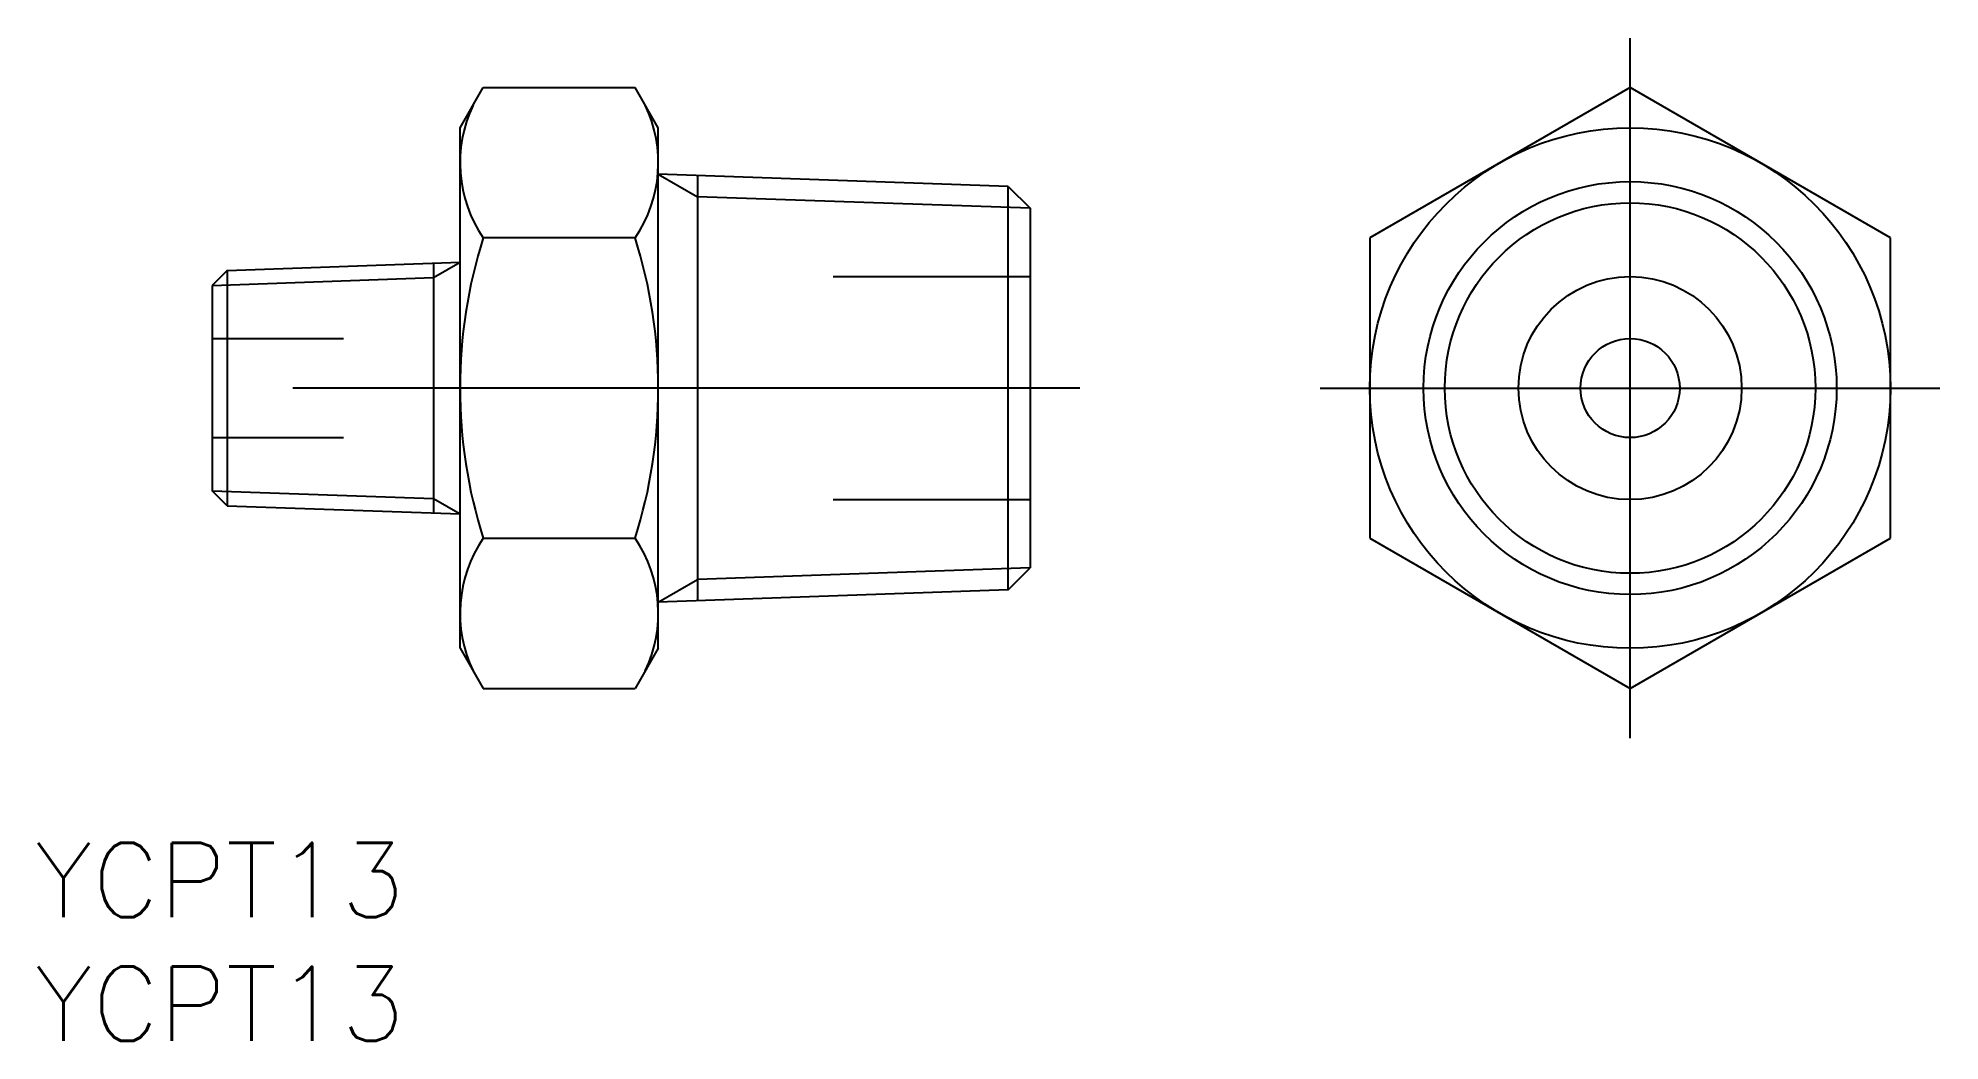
# Model space of a CAD drawing. Extents: x -64.2 to 12.5, y -26.3 to 14.1.
import ezdxf

# ---------------------------------------------------------------- set-up
doc = ezdxf.new("R2010")
doc.units = 0
doc.linetypes.add('CENTER', pattern=[50.8, 31.75, -6.35, 6.35, -6.35])
doc.linetypes.add('DASHED', pattern=[19.05, 12.7, -6.35])
doc.layers.get('0').update_dxf_attribs({"linetype": 'CONTINUOUS'})
doc.layers.add('CENTER', color=1, linetype='CENTER')
doc.styles.get("Standard").update_dxf_attribs({"font": 'txt.shx', "height": 3, "bigfont": 'bigfont.shx'})

msp = doc.modelspace()

# ---------------------------------------------------------------- linework, layer by layer
at = {"color": 7, "linetype": 'CONTINUOUS'}
for p, q in [((-47.2, 10.5), (-46.262, 12.124)), ((-46.262, 12.124), (-40.138, 12.124)), ((-39.2, 10.5), (-40.138, 12.124)), ((0, 12.124), (-10.5, 6.062)), ((10.5, 6.062), (0, 12.124)), ((-47.2, -10.5), (-47.2, 10.5)), ((-39.2, -10.5), (-39.2, 10.5)), ((-25.087, 8.14), (-39.2, 8.633)), ((-37.622, 8.578), (-37.622, -8.578)), ((-25.087, -8.14), (-25.087, 8.14)), ((-25.087, 8.14), (-24.2, 7.253)), ((-24.2, 7.253), (-24.2, -7.253)), ((-40.138, 6.062), (-46.262, 6.062)), ((-10.5, 6.062), (-10.5, -6.062)), ((10.5, -6.062), (10.5, 6.062)), ((-56.598, 4.746), (-57.2, 4.144)), ((-56.598, 4.746), (-47.2, 5.075)), ((-56.598, 4.746), (-56.598, -4.746)), ((-48.271, 5.037), (-48.271, -5.037)), ((-57.2, 4.144), (-57.2, -4.144)), ((-56.598, -4.746), (-57.2, -4.144)), ((-56.598, -4.746), (-47.2, -5.075)), ((-46.262, -6.062), (-40.138, -6.062)), ((-10.5, -6.062), (0, -12.124)), ((0, -12.124), (10.5, -6.062)), ((-25.087, -8.14), (-24.2, -7.253)), ((-25.087, -8.14), (-39.2, -8.633)), ((-47.2, -10.5), (-46.262, -12.124)), ((-39.2, -10.5), (-40.138, -12.124)), ((-46.262, -12.124), (-40.138, -12.124))]:
    msp.add_line(p, q, dxfattribs=at)
at = {"color": 3, "linetype": 'CONTINUOUS'}
for p, q in [((-39.2, 8.633), (-37.622, 7.722)), ((-24.2, 7.253), (-37.622, 7.722)), ((-48.271, 4.456), (-47.2, 5.075)), ((-57.2, 4.144), (-48.271, 4.456)), ((-57.2, -4.144), (-48.271, -4.456)), ((-48.271, -4.456), (-47.2, -5.075)), ((-24.2, -7.253), (-37.622, -7.722)), ((-39.2, -8.633), (-37.622, -7.722))]:
    msp.add_line(p, q, dxfattribs=at)
at = {"color": 3, "linetype": 'DASHED'}
for p, q in [((-32.143, 4.5), (-24.2, 4.5)), ((-57.2, 2), (-51.899, 2)), ((-57.2, -2), (-51.899, -2)), ((-32.143, -4.5), (-24.2, -4.5))]:
    msp.add_line(p, q, dxfattribs=at)
at = {"color": 7, "linetype": 'CONTINUOUS'}
for radius in [10.5, 8.331, 4.5, 2]:
    msp.add_circle((0, 0), radius, dxfattribs=at)
at = {"color": 3, "linetype": 'CONTINUOUS'}
msp.add_circle((0, 0), 7.475, dxfattribs=at)
at = {"color": 7, "linetype": 'CONTINUOUS'}
for centre, radius, start, end in [((-41.833, 9.093), 5.367, 154.38425, 214.38425), ((-44.567, 9.093), 5.367, 325.61575, 25.61575), ((-27.138, 0), 20.062, 162.41205, 197.58795), ((-59.262, 0), 20.062, 342.41205, 17.58795), ((-41.833, -9.093), 5.367, 145.61575, 205.61575), ((-44.567, -9.093), 5.367, 334.38425, 34.38425)]:
    msp.add_arc(centre, radius, start, end, dxfattribs=at)
at = {"layer": 'CENTER', "color": 1, "linetype": 'CENTER'}
for p, q in [((0, -14.124), (0, 14.124)), ((-22.2, 0), (-59.2, 0)), ((-12.5, 0), (12.5, 0))]:
    msp.add_line(p, q, dxfattribs=at)

# ---------------------------------------------------------------- texts
at = {"color": 7, "linetype": 'CONTINUOUS'}
for p in [(-64.351, -21.344), (-64.351, -26.344)]:
    msp.add_text('YCPT13', height=3, dxfattribs=at).set_placement(p)

doc.saveas('drawing.dxf')
